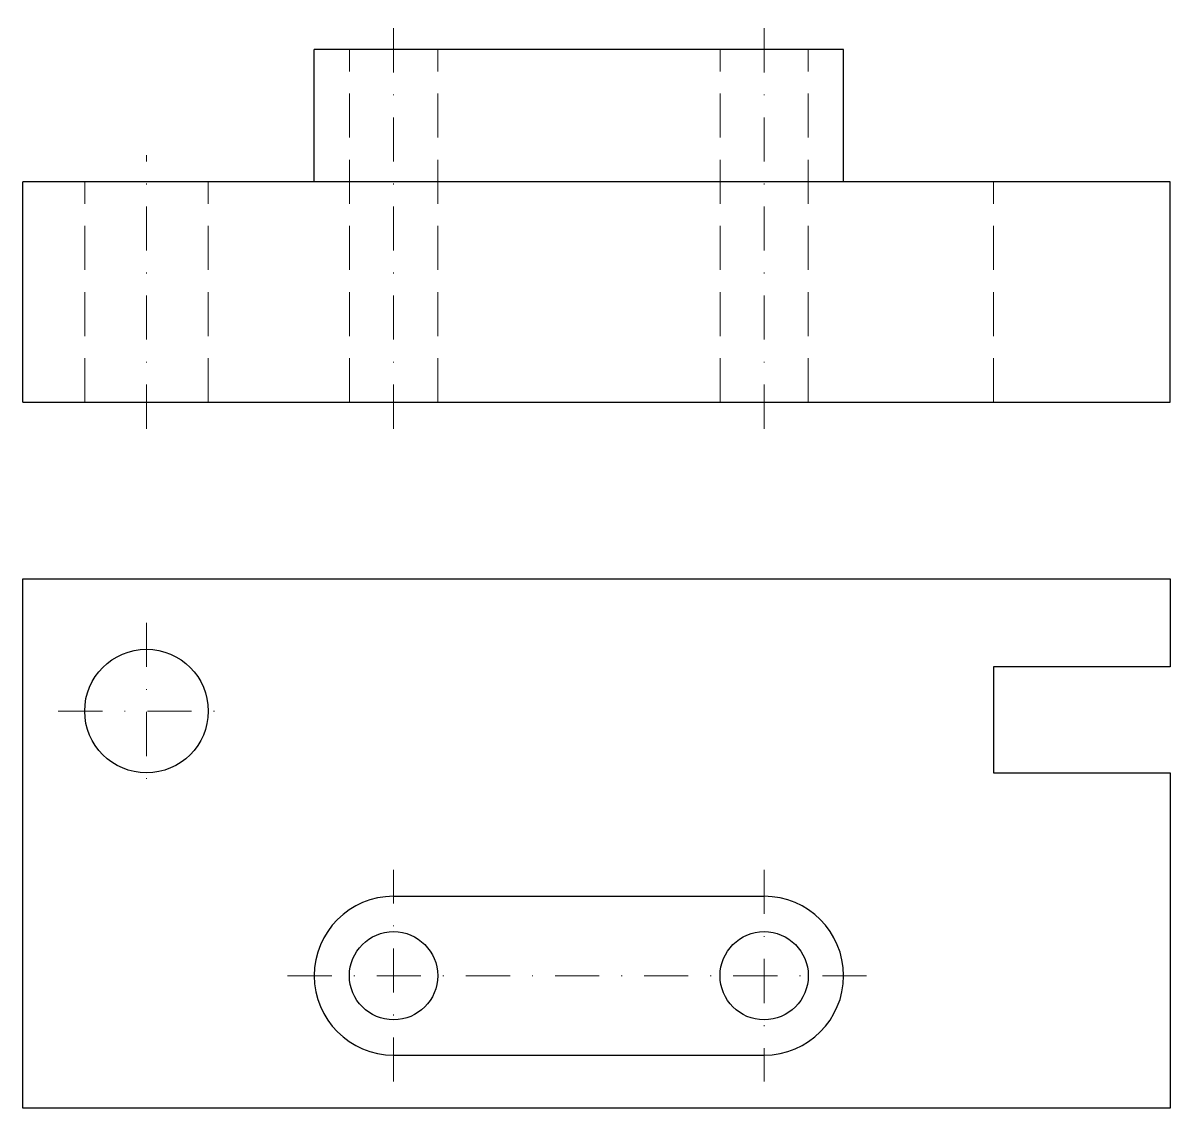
# Model space of a CAD drawing. Header units: inches. Extents: x 0 to 130, y 0 to 123.
import ezdxf

# ---------------------------------------------------------------- set-up
doc = ezdxf.new("R2010")
doc.units = ezdxf.units.IN
doc.header["$LTSCALE"] = 10
doc.header["$MEASUREMENT"] = 0
doc.linetypes.add('DASHDOT', pattern=[1, 0.5, -0.25, 0, -0.25])
doc.linetypes.add('DASHED', pattern=[0.75, 0.5, -0.25])
for name, color, linetype, lineweight in [('BLU', 5, 'Continuous', 30), ('DASH BLU', 171, 'DASHED', 20), ('RED', 1, 'DASHDOT', 20)]:
    doc.layers.add(name, color=color, linetype=linetype, lineweight=lineweight)

msp = doc.modelspace()

# ---------------------------------------------------------------- linework, layer by layer
at = {"layer": 'BLU'}
for p, q in [((93, 120), (33, 120)), ((33, 105), (33, 120)), ((93, 105), (93, 120)), ((0, 80), (0, 105)), ((130, 105), (0, 105)), ((130, 80), (130, 105)), ((0, 80), (130, 80)), ((0, 0), (0, 60)), ((0, 60), (130, 60)), ((130, 60), (130, 50)), ((130, 50), (110, 50)), ((110, 50), (110, 38)), ((110, 38), (130, 38)), ((130, 38), (130, 0)), ((42, 24), (84, 24)), ((42, 6), (84, 6)), ((130, 0), (0, 0))]:
    msp.add_line(p, q, dxfattribs=at)
for centre, radius in [((14, 45), 7), ((42, 15), 5), ((84, 15), 5)]:
    msp.add_circle(centre, radius, dxfattribs=at)
for centre, start, end in [((42, 15), 90, 270), ((84, 15), 270, 90)]:
    msp.add_arc(centre, 9, start, end, dxfattribs=at)
at = {"layer": 'DASH BLU'}
for p, q in [((37, 80), (37, 120)), ((47, 80), (47, 120)), ((79, 80), (79, 120)), ((89, 80), (89, 120)), ((7, 80), (7, 105)), ((21, 80), (21, 105)), ((110, 80), (110, 105))]:
    msp.add_line(p, q, dxfattribs=at)
at = {"layer": 'RED'}
for p, q in [((42, 77), (42, 123)), ((84, 77), (84, 123)), ((14, 77), (14, 108)), ((14, 55), (14, 35)), ((4, 45), (24, 45)), ((42, 3), (42, 27)), ((84, 27), (84, 3)), ((30, 15), (96, 15))]:
    msp.add_line(p, q, dxfattribs=at)

doc.saveas('drawing.dxf')
